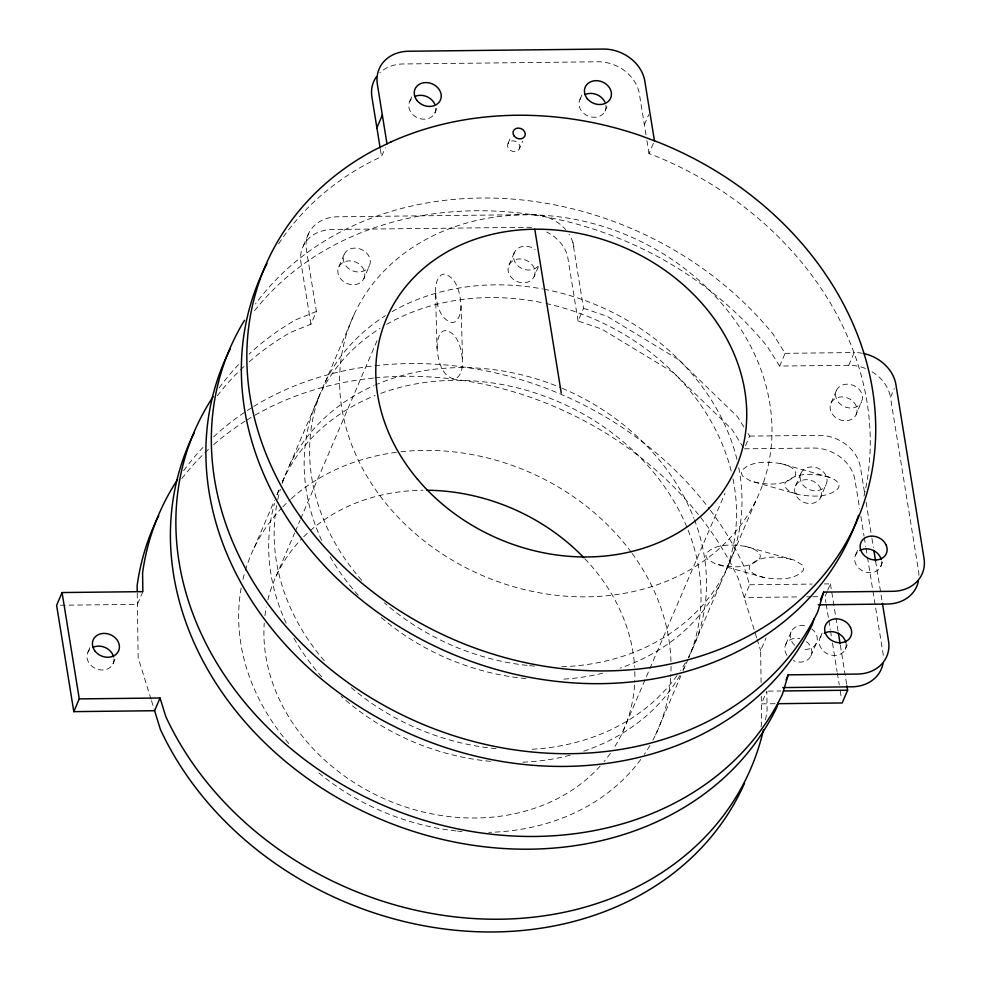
<?xml version="1.0" encoding="UTF-8"?>
<svg xmlns="http://www.w3.org/2000/svg" width="981" height="981" viewBox="0 0 981 981"><rect width="100%" height="100%" fill="white"/><g stroke="black" fill="none" stroke-linecap="round" stroke-linejoin="round"><path stroke-width="0.74" stroke-dasharray="4.91 3.68" d="M435.49 292.203C435.576 286.121 436.091 278.923 441.303 274.913L444.319 274.042C456.888 277.353 460.003 293.294 461.009 304.527L462.591 360.787C462.492 366.869 461.99 374.068 456.766 378.077L453.762 378.948C441.18 375.637 438.066 359.72 437.06 348.463L435.49 292.203C436.484 303.46 439.598 319.377 452.18 322.688L455.196 321.817C460.408 317.807 460.911 310.609 461.009 304.527M437.06 348.463C437.158 342.381 437.661 335.183 442.885 331.173L445.889 330.303C458.434 333.724 461.56 349.592 462.591 360.787M820.68 497.441L821.551 494.547A13.844 11.551 23.2 0 0 803.905 479.868A13.844 11.551 23.2 0 0 798.289 498.569A13.844 11.551 23.2 0 0 820.68 497.441L827.008 481.806A13.844 11.551 23.2 0 0 809.362 467.14A13.844 11.551 23.2 0 0 803.746 485.84A13.844 11.551 23.2 0 0 826.137 484.7M856.155 414.669L857.026 411.775A13.844 11.551 23.2 0 0 839.38 397.109A13.844 11.551 23.2 0 0 833.764 415.809A13.844 11.551 23.2 0 0 856.155 414.669L862.483 399.046A13.844 11.551 23.2 0 0 844.837 384.368A13.844 11.551 23.2 0 0 839.221 403.068A13.844 11.551 23.2 0 0 861.612 401.94M87.922 652.218L90.644 645.854M142.858 591.641L137.401 604.37L58.137 605.265M113.011 663.904L115.746 657.528M303.203 246.145L308.659 233.417M278.555 243.926A322.124 268.929 23.2 0 1 369.236 162.588L381.535 156.58L385.361 147.665M249.211 361.817A322.124 268.929 23.2 0 1 290.351 332.51L310.928 324.171L316.385 311.431L306.403 249.75A37.744 31.515 23.2 0 1 337.623 216.776L532.143 214.581A37.744 31.515 23.2 0 1 565.596 229.603M338.788 266.942L344.245 254.214M409.739 101.411L411.922 96.322M363.877 278.616A13.844 11.551 23.2 0 0 349.408 260.848A13.844 11.551 23.2 0 0 340.714 278.886A13.844 11.551 23.2 0 0 363.877 278.616L369.334 265.888A13.844 11.551 23.2 0 0 354.864 248.107A13.844 11.551 23.2 0 0 346.17 266.145A13.844 11.551 23.2 0 0 369.334 265.888M434.828 113.085L437.563 106.721M254.104 547.974L274.508 500.359M276.912 494.755L279.315 489.151M282.32 482.149L284.122 477.943M289.579 465.215L319.585 395.184M325.042 382.443L355.061 312.412M276.017 576.411L294.668 532.904M295.269 531.494L300.076 520.273M300.676 518.863L377.673 339.23M507.986 143.569L511.26 135.93M519.39 148.867A6.291 5.248 23.2 0 0 512.805 140.798A6.291 5.248 23.2 0 0 508.857 148.989A6.291 5.248 23.2 0 0 519.39 148.867L522.665 141.227M508.992 265.029L514.449 252.289M579.943 99.498L582.677 93.121M534.093 276.703A13.844 11.551 23.2 0 0 519.611 258.923A13.844 11.551 23.2 0 0 510.929 276.961A13.844 11.551 23.2 0 0 534.093 276.703L538.459 266.513M605.032 111.172L607.214 106.071M644.358 124.771L648.723 114.593M653.371 143.373L649.005 153.563L653.775 155.329A322.124 268.929 23.2 0 1 863.979 496.153M743.353 447.532L731.949 429.396L673.174 372.412L601.586 328.991L578.067 321.032L583.523 308.304L572.879 242.479A37.744 31.515 23.2 0 0 569.09 234.3M622.763 731.838L649.226 670.084M649.827 668.686L725.02 493.259M748 433.504L749.619 436.104L744.162 448.832L813.274 448.047A37.744 31.515 23.2 0 1 855.015 480.2L859.65 508.881M865.426 368.464A37.744 31.515 23.2 0 0 848.749 365.288L779.637 366.06L785.094 353.332L772.881 333.896A322.124 268.929 23.2 0 0 255.501 303.963M655.59 734.806L680.814 675.97M683.205 670.366L685.609 664.762M691.065 652.034L721.084 582.003M726.541 569.274L756.559 499.231A221.461 184.882 23.2 0 0 524.933 214.814A221.461 184.882 23.2 0 0 385.938 503.425A221.461 184.882 23.2 0 0 756.559 499.231M710.428 510.328A322.124 268.929 23.2 0 1 743.856 566.086L749.643 584.786L744.187 597.515L799.061 596.902M795.591 485.767L801.048 473.026M831.054 402.995L836.523 390.266M848.749 365.288L854.206 352.547A37.744 31.515 23.2 0 1 862.63 353.307M761.084 682.568L760.631 650.611L766.087 637.871M918.927 575.332A37.744 31.515 23.2 0 0 918.559 571.077L890.478 397.428L894.304 388.525M785.769 644.345L791.226 631.617M827.155 591.518L824.972 596.607L825.941 602.604M827.706 590.243L830.429 583.879L824.334 583.94M810.858 656.019L816.315 643.291A13.844 11.551 23.2 0 0 811.863 628.907M820.153 637.699L822.875 631.335M855.628 554.927L858.35 548.563M845.242 649.373L847.976 643.009M880.717 566.613L883.44 560.237M785.094 353.332L854.206 352.547M749.619 436.104L818.73 435.319A37.744 31.515 23.2 0 1 860.472 467.459L864.617 493.136M749.643 584.786L812.145 584.075M806.689 596.816L811.25 596.767M812.783 596.742L821.931 596.644M768.368 691.127L780.557 690.992M775.1 703.72L761.379 703.88L766.835 691.139L767.105 709.901A322.124 268.929 23.2 0 1 765.388 720.495M780.729 463.559C767.853 461.769 751.495 460.359 741.82 470.61L741.342 473.418L742.727 476.226L750.563 481.009L799.785 494.853C812.575 496.607 829.043 498.066 838.657 487.815L839.135 484.994C837.774 480.665 833.237 478.728 829.337 477.244L780.729 463.559C786.37 465.153 793.555 466.698 795.836 472.805L795.358 475.626C783.991 486.919 764.861 484.847 750.563 481.009M745.253 546.319C732.39 544.541 716.02 543.131 706.345 553.37L705.866 556.19L707.252 558.986L715.088 563.768L764.309 577.613C777.099 579.379 793.568 580.838 803.181 570.574L803.66 567.754L802.274 564.958L794.438 560.176L745.253 546.319C750.906 547.913 758.08 549.458 760.361 555.577L759.883 558.397C748.515 569.679 729.386 567.607 715.088 563.768M829.337 477.244C815.088 473.369 796.376 471.738 785.119 482.787L784.653 485.607C786.897 491.726 794.193 493.284 799.785 494.853M764.309 577.613C758.718 576.055 751.421 574.486 749.177 568.367L749.643 565.559C761.084 554.388 780.042 556.141 794.438 560.176M583.523 308.304L607.043 316.262L678.644 359.684L737.405 416.667L744.738 428.329M316.385 311.431L295.808 319.769A322.124 268.929 23.2 0 0 249.064 354.153M779.637 366.06L767.412 346.636A322.124 268.929 23.2 0 0 253.699 311.848M756.633 637.699L738.399 578.827A322.124 268.929 23.2 0 0 699.355 515.748M757.074 639.134L760.631 650.611M151.037 699.245L138.149 657.638L137.242 592.818M151.491 700.679L154.593 710.722M572.879 242.479L573.873 246.721M866.076 502.198L871.692 536.926M871.937 538.434L873.409 547.496M875.604 561.083L882.189 601.844M860.864 516.435L864.04 536.067M864.286 537.576L865.745 546.638M865.99 548.146L867.216 555.7M867.462 557.208L883.084 653.837A37.744 31.515 23.2 0 1 883.403 656.681M830.429 583.879L838.179 631.813M840.361 645.29L846.652 684.235M826.186 604.1L828.602 619.072M828.847 620.568L830.306 629.557M830.539 631.065L831.508 637.049M832.477 643.046L837.087 671.507M837.32 673.003L839.258 684.983M840.227 690.98L841.44 698.472M645.976 134.851L639.367 93.931A37.744 31.515 23.2 0 0 597.625 61.778L403.105 63.973A37.744 31.515 23.2 0 0 379.843 72.815M646.908 140.602L649.336 155.623M578.067 321.032L567.423 255.219A37.744 31.515 23.2 0 0 546.736 232.006M380.37 149.382L381.535 156.58M310.928 324.171L300.946 262.479A37.744 31.515 23.2 0 1 332.154 229.505L526.687 227.31A37.744 31.515 23.2 0 1 531.494 227.543M761.268 696.265L761.648 722.629A322.124 268.929 23.2 0 1 760.974 727.179M181.828 478.581A322.124 268.929 23.2 0 1 203.803 453.798M204.87 452.756A322.124 268.929 23.2 0 1 209.235 448.624M213.735 444.589A322.124 268.929 23.2 0 1 245.655 420.824M246.954 420.003A322.124 268.929 23.2 0 1 252.215 416.815M254.876 415.27A322.124 268.929 23.2 0 1 373.467 378.053M375.012 377.893A322.124 268.929 23.2 0 1 698.398 514.547M183.655 470.721A322.124 268.929 23.2 0 1 203.006 447.422M213.588 436.913A322.124 268.929 23.2 0 1 252.411 407.274M253.723 406.465A322.124 268.929 23.2 0 1 709.508 509.102M670.612 678.202A221.461 184.882 23.2 0 1 652.88 740.165M649.949 745.45A221.461 184.882 23.2 0 1 644.272 754.487M640.74 759.49A221.461 184.882 23.2 0 1 488.808 832.342M462.026 831.508A221.461 184.882 23.2 0 1 457.538 831.079M456.042 830.919A221.461 184.882 23.2 0 1 318.2 772.415M288.806 743.561A221.461 184.882 23.2 0 1 241.387 586.81M242.969 579.354A221.461 184.882 23.2 0 1 244.907 571.984M245.348 570.525A221.461 184.882 23.2 0 1 281.706 508.035M282.736 506.969A221.461 184.882 23.2 0 1 290.229 499.66M291.345 498.655A221.461 184.882 23.2 0 1 399.353 451.947M400.886 451.775A221.461 184.882 23.2 0 1 631.261 552.229M632.169 553.456A221.461 184.882 23.2 0 1 671.029 664.677M671.041 666.197A221.461 184.882 23.2 0 1 670.71 676.706M688.11 659.306A221.461 184.882 23.2 0 1 682.899 670.133M679.956 675.418A221.461 184.882 23.2 0 1 581.745 751.826M570.071 755.235A221.461 184.882 23.2 0 1 521.904 762.212M490.549 761.342A221.461 184.882 23.2 0 1 341.216 696.363M321.78 676.915A221.461 184.882 23.2 0 1 293.589 637.613M286.17 623.131A221.461 184.882 23.2 0 1 274.508 503.425M277.231 494.694A221.461 184.882 23.2 0 1 279.315 488.992M282.221 482.027A221.461 184.882 23.2 0 1 375.147 395.527M380.8 393.369A221.461 184.882 23.2 0 1 624.823 443.118A221.461 184.882 23.2 0 1 688.711 657.92M217.304 395.821A322.124 268.929 23.2 0 1 239.278 371.026M240.345 369.984A322.124 268.929 23.2 0 1 244.71 365.864M694.413 519.66A221.461 184.882 23.2 0 1 688.355 657.393M685.412 662.69A221.461 184.882 23.2 0 1 680.593 670.452M677.111 675.492A221.461 184.882 23.2 0 1 530.451 749.349M496.006 748.601A221.461 184.882 23.2 0 1 351.308 687.669M324.27 660.789A221.461 184.882 23.2 0 1 276.593 505.534M277.77 499.562A221.461 184.882 23.2 0 1 280.382 489.225M282.197 483.4A221.461 184.882 23.2 0 1 373.687 385.729M375.049 385.128A221.461 184.882 23.2 0 1 560.85 387.716M562.26 388.304A221.461 184.882 23.2 0 1 693.861 518.213M219.131 387.949A322.124 268.929 23.2 0 1 238.481 364.65M732.979 478.875A221.461 184.882 23.2 0 1 620.102 668.098M602.677 673.187A221.461 184.882 23.2 0 1 560.458 679.318M526.024 678.57A221.461 184.882 23.2 0 1 380.162 616.632M358.261 595.271A221.461 184.882 23.2 0 1 329.064 554.841M321.645 540.359A221.461 184.882 23.2 0 1 380.015 328.353M386.612 324.38A221.461 184.882 23.2 0 1 544.43 303.154M545.89 303.472A221.461 184.882 23.2 0 1 731.311 471.542M738.73 467.606A221.461 184.882 23.2 0 1 559.759 666.81M534.473 666.099A221.461 184.882 23.2 0 1 528.477 665.547M526.981 665.388A221.461 184.882 23.2 0 1 384.454 602.898M361.719 580.286A221.461 184.882 23.2 0 1 385.484 315.624M392.069 311.651A221.461 184.882 23.2 0 1 542.518 288.954M543.989 289.236A221.461 184.882 23.2 0 1 737.136 460.273M537.821 266.464A13.844 11.551 23.2 0 1 518.912 266.673A13.844 11.551 23.2 0 1 516.178 249.799A13.844 11.551 23.2 0 1 535.086 249.579M872.035 371.762A37.744 31.515 23.2 0 1 890.478 397.428M881.661 561.659A13.844 11.551 23.2 0 1 864.273 571.653A13.844 11.551 23.2 0 1 857.345 552.438M846.076 643.389A13.844 11.551 23.2 0 1 829.362 654.621A13.844 11.551 23.2 0 1 821.87 635.197M605.866 105.175A13.844 11.551 23.2 0 1 588.024 115.991A13.844 11.551 23.2 0 1 583.241 95.635M435.772 108.143A13.844 11.551 23.2 0 1 417.268 117.671A13.844 11.551 23.2 0 1 413.038 97.56M113.955 658.95A13.844 11.551 23.2 0 1 96.567 668.944A13.844 11.551 23.2 0 1 89.651 649.729M806.407 641.635A13.844 11.551 23.2 0 1 810.098 657.331A13.844 11.551 23.2 0 1 793.298 660.593M787.007 655.369A13.844 11.551 23.2 0 1 786.823 642.629A13.844 11.551 23.2 0 1 799.907 638.606M816.315 643.291A13.844 11.551 23.2 0 1 802.176 649.017M794.769 645.24A13.844 11.551 23.2 0 1 791.986 630.305A13.844 11.551 23.2 0 1 807.682 626.565M634.548 685.081A190.007 158.628 23.2 0 1 613.64 748.515M610.354 753.396A190.007 158.628 23.2 0 1 604.088 761.587M600.2 766.075A190.007 158.628 23.2 0 1 387.47 800.165A190.007 158.628 23.2 0 1 264.232 623.168M264.944 615.786A190.007 158.628 23.2 0 1 266.292 607.043M267.862 599.869A190.007 158.628 23.2 0 1 301.621 538.9M303.705 536.779A190.007 158.628 23.2 0 1 309.15 531.628M310.278 530.635A190.007 158.628 23.2 0 1 422.897 490.242M584.934 558.802A190.007 158.628 23.2 0 1 634.633 667.141M634.817 671.642A190.007 158.628 23.2 0 1 634.719 682.114"/><path stroke-width="1.47" d="M778.129 703.021L776.866 707.227A322.124 268.929 23.2 0 1 366.538 812.967A322.124 268.929 23.2 0 1 194.177 432.817M882.434 603.364L888.541 641.108A37.744 31.515 23.2 0 1 857.333 674.082L788.221 674.854L782.323 694.499A322.124 268.929 23.2 0 1 357.538 793.053A322.124 268.929 23.2 0 1 213.098 396.68M814.022 618.852L812.329 624.468A322.124 268.929 23.2 0 1 401.204 729.815A322.124 268.929 23.2 0 1 230.314 348.721M863.82 353.552A37.744 31.515 23.2 0 1 895.935 384.699L924.016 558.336A37.744 31.515 23.2 0 1 892.808 591.31L823.697 592.095L817.786 611.727A322.124 268.929 23.2 0 1 397.011 712.353A322.124 268.929 23.2 0 1 244.527 320.284M177.622 479.439A322.124 268.929 23.2 0 0 142.588 572.879L142.858 591.641L62.073 592.549L56.616 605.277L73.808 711.642L154.593 710.722L160.05 697.994L79.265 698.901L73.808 711.642M376.888 127.788L382.345 115.059M786.039 679.956L788.221 674.854M820.423 599.734L823.697 592.095M846.897 685.731L847.621 690.232L842.164 702.96L778.154 703.684M818.24 604.823L887.351 604.038A37.744 31.515 23.2 0 0 918.449 580.887M782.764 687.595L851.876 686.81A37.744 31.515 23.2 0 0 882.974 663.647M783.611 690.955L847.621 690.232M160.05 697.994L165.838 716.694A322.124 268.929 23.2 0 0 488.268 919.16A322.124 268.929 23.2 0 0 763.512 729.545M154.593 710.722L160.381 729.423A322.124 268.929 23.2 0 0 457.735 930.466A322.124 268.929 23.2 0 0 744.567 783.096M873.887 550.513L875.604 561.083M838.424 633.309L840.116 643.794M654.462 140.823L644.824 81.202A37.744 31.515 23.2 0 0 603.082 49.05L408.562 51.245A37.744 31.515 23.2 0 0 377.354 84.219L386.992 143.851M534.78 229.223L561.267 393.087M380.138 147.947L371.897 96.947A37.744 31.515 23.2 0 1 376.226 77.045M62.073 592.549L79.265 698.901M137.217 591.384L137.132 585.608A322.124 268.929 23.2 0 1 158.701 515.589M859.81 550.513A13.844 11.551 23.2 0 1 878.792 554.67L880.582 557.539A13.844 11.551 23.2 0 1 881.33 559.587M824.334 633.272A13.844 11.551 23.2 0 1 843.317 637.442L845.119 640.299A13.844 11.551 23.2 0 1 845.855 642.347M585.081 94.581A13.844 11.551 23.2 0 1 604.909 102.098M414.877 96.494A13.844 11.551 23.2 0 1 434.706 104.023M93.06 647.313A13.844 11.551 23.2 0 1 113.624 656.878M426.894 490.242A190.007 158.628 23.2 0 1 583.94 557.772M858.498 515.344A322.124 268.929 23.2 0 1 450.757 653.383A322.124 268.929 23.2 0 1 267.004 263.595M391.125 141.828L374.693 149.86A322.124 268.929 23.2 0 0 351.725 574.363A322.124 268.929 23.2 0 0 833.678 562.076A322.124 268.929 23.2 0 0 659.232 142.601L640.09 135.476A322.124 268.929 23.2 0 0 391.125 141.828M886.051 544.798L884.249 541.941A13.844 11.551 23.2 0 0 861.563 541.316A13.844 11.551 23.2 0 0 873.2 559.82A13.844 11.551 23.2 0 0 886.051 544.798M850.576 627.57L848.773 624.701A13.844 11.551 23.2 0 0 826.088 624.075A13.844 11.551 23.2 0 0 837.737 642.592A13.844 11.551 23.2 0 0 850.576 627.57M417.489 479.194A190.007 158.628 23.2 0 0 734.634 470.806A190.007 158.628 23.2 0 0 531.677 229.272A190.007 158.628 23.2 0 0 417.489 479.194M587.325 98.701A13.844 11.551 23.2 0 0 610.489 98.431A13.844 11.551 23.2 0 0 596.019 80.663A13.844 11.551 23.2 0 0 587.325 98.701M417.121 100.614A13.844 11.551 23.2 0 0 440.285 100.356A13.844 11.551 23.2 0 0 425.815 82.576A13.844 11.551 23.2 0 0 417.121 100.614M514.314 136.261A6.291 5.248 23.2 0 0 524.847 136.138A6.291 5.248 23.2 0 0 518.262 128.057A6.291 5.248 23.2 0 0 514.314 136.261M95.304 651.433A13.844 11.551 23.2 0 0 118.468 651.163A13.844 11.551 23.2 0 0 103.998 633.395A13.844 11.551 23.2 0 0 95.304 651.433"/></g></svg>
